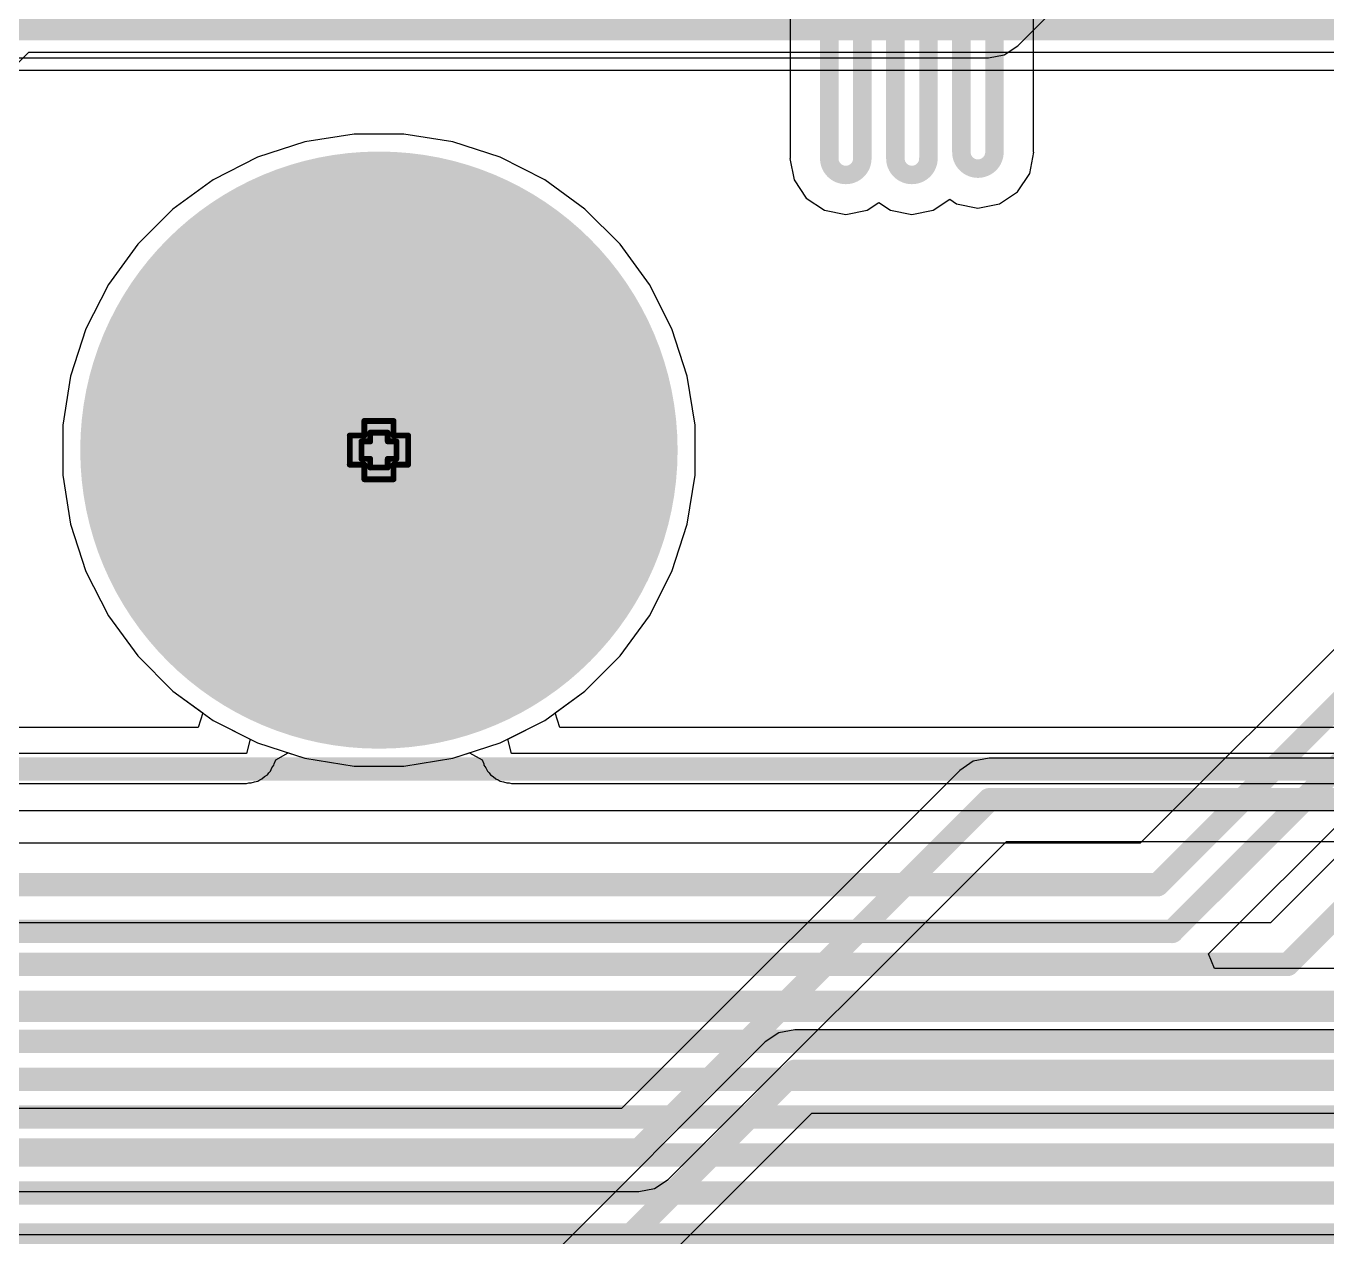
# Model space of a CAD drawing. Header units: inches. Extents: x 0 to 5271, y 0 to 5417.
# Drawn here: x 108.76 to 120.09, y 56.98 to 67.53 of the extents above; entities that cross this region are included whole.
import ezdxf

# ---------------------------------------------------------------- set-up
doc = ezdxf.new("R2010")
doc.units = ezdxf.units.IN
for name, color, linetype in [('Bottom Layer', 5, 'Continuous'), ('Bottom Solder', 6, 'Continuous'), ('Drill Drawing', 1, 'Continuous'), ('L2_GND1', 16, 'Continuous'), ('L3_SIG1', 76, 'Continuous'), ('L4_PWR', 90, 'Continuous'), ('L5_GND2', 156, 'Continuous'), ('L6_SIG2', 130, 'Continuous'), ('L7_GND3', 216, 'Continuous'), ('Multi-Layer', 9, 'Continuous'), ('Pad Holes', 156, 'Continuous'), ('Top Layer', 1, 'Continuous'), ('Top Solder', 216, 'Continuous')]:
    doc.layers.add(name, color=color, linetype=linetype)

# ---------------------------------------------------------------- blocks, each defined once
blk = doc.blocks.new('AS0B826_S78B_7H_23')
at = {"layer": 'Bottom Layer'}
h = blk.add_hatch(color=5, dxfattribs=at)
edge = h.paths.add_edge_path()
edge.add_arc((37.802, 9.789), 2.5, 0, 360)
at = {"layer": 'Bottom Solder'}
h = blk.add_hatch(color=6, dxfattribs=at)
edge = h.paths.add_edge_path()
edge.add_arc((37.802, 9.789), 2.602, 0, 360)
at = {"layer": 'L2_GND1'}
h = blk.add_hatch(color=16, dxfattribs=at)
edge = h.paths.add_edge_path()
edge.add_arc((37.802, 9.789), 2.5, 0, 360)
at = {"layer": 'L3_SIG1'}
h = blk.add_hatch(color=76, dxfattribs=at)
edge = h.paths.add_edge_path()
edge.add_arc((37.802, 9.789), 2.5, 0, 360)
at = {"layer": 'L4_PWR'}
h = blk.add_hatch(color=90, dxfattribs=at)
edge = h.paths.add_edge_path()
edge.add_arc((37.802, 9.789), 2.5, 0, 360)
at = {"layer": 'L5_GND2'}
h = blk.add_hatch(color=156, dxfattribs=at)
edge = h.paths.add_edge_path()
edge.add_arc((37.802, 9.789), 2.5, 0, 360)
at = {"layer": 'L6_SIG2'}
h = blk.add_hatch(color=130, dxfattribs=at)
edge = h.paths.add_edge_path()
edge.add_arc((37.802, 9.789), 2.5, 0, 360)
at = {"layer": 'L7_GND3'}
h = blk.add_hatch(color=216, dxfattribs=at)
edge = h.paths.add_edge_path()
edge.add_arc((37.802, 9.789), 2.5, 0, 360)
at = {"layer": 'Multi-Layer'}
h = blk.add_hatch(color=9, dxfattribs=at)
edge = h.paths.add_edge_path()
edge.add_arc((37.802, 9.789), 2.5, 0, 360)
at = {"layer": 'Pad Holes'}
h = blk.add_hatch(color=7, dxfattribs=at)
edge = h.paths.add_edge_path()
edge.add_arc((37.802, 9.789), 1.65, 0, 360)
at = {"layer": 'Top Layer'}
h = blk.add_hatch(color=1, dxfattribs=at)
edge = h.paths.add_edge_path()
edge.add_arc((37.802, 9.789), 2.5, 0, 360)
at = {"layer": 'Top Solder'}
h = blk.add_hatch(color=216, dxfattribs=at)
edge = h.paths.add_edge_path()
edge.add_arc((37.802, 9.789), 2.602, 0, 360)

msp = doc.modelspace()

# ---------------------------------------------------------------- linework, layer by layer
at = {"layer": 'Bottom Layer'}
for p, q in [((103.152, 61.669), (108.786, 67.303)), ((108.786, 67.303), (130.896, 67.303)), ((111.619, 66.588), (111.191, 66.52)), ((112.053, 66.588), (111.619, 66.588)), ((112.481, 66.52), (112.053, 66.588)), ((111.191, 66.52), (110.779, 66.386)), ((112.893, 66.386), (112.481, 66.52)), ((110.779, 66.386), (110.393, 66.189)), ((113.28, 66.189), (112.893, 66.386)), ((110.393, 66.189), (110.042, 65.935)), ((113.63, 65.935), (113.28, 66.189)), ((110.042, 65.935), (109.736, 65.628)), ((113.937, 65.628), (113.63, 65.935)), ((109.736, 65.628), (109.481, 65.277)), ((114.192, 65.277), (113.937, 65.628)), ((109.481, 65.277), (109.284, 64.891)), ((114.388, 64.891), (114.192, 65.277)), ((109.284, 64.891), (109.15, 64.479)), ((114.522, 64.479), (114.388, 64.891)), ((109.15, 64.479), (109.082, 64.051)), ((114.59, 64.051), (114.522, 64.479)), ((109.082, 64.051), (109.082, 63.617)), ((114.59, 63.617), (114.59, 64.051)), ((109.082, 63.617), (109.15, 63.189)), ((114.522, 63.189), (114.59, 63.617)), ((121.562, 63.502), (118.468, 60.408)), ((109.15, 63.189), (109.284, 62.777)), ((114.388, 62.777), (114.522, 63.189)), ((109.284, 62.777), (109.481, 62.391)), ((114.192, 62.391), (114.388, 62.777)), ((109.481, 62.391), (109.736, 62.04)), ((113.937, 62.04), (114.192, 62.391)), ((109.736, 62.04), (110.042, 61.733)), ((113.63, 61.733), (113.937, 62.04)), ((110.042, 61.733), (110.393, 61.479)), ((113.28, 61.479), (113.63, 61.733)), ((119.062, 59.443), (121.191, 61.572)), ((110.393, 61.479), (110.779, 61.282)), ((112.893, 61.282), (113.28, 61.479)), ((110.779, 61.282), (111.191, 61.148)), ((112.481, 61.148), (112.893, 61.282)), ((111.191, 61.148), (111.619, 61.08)), ((112.053, 61.08), (112.481, 61.148)), ((111.619, 61.08), (112.053, 61.08)), ((118.468, 60.408), (103.935, 60.408)), ((119.114, 59.316), (119.062, 59.443)), ((120.848, 59.316), (119.114, 59.316))]:
    msp.add_line(p, q, dxfattribs=at)
for points in [[(118.618, 60.046, 0.203, 0.203, 0), (121.818, 63.246, 0.203, 0.203, 0)], [(118.745, 59.639, 0.203, 0.203, 0), (121.412, 62.306, 0.203, 0.203, 0)], [(103.784, 60.046, 0.203, 0.203, 0), (118.618, 60.046, 0.203, 0.203, 0)], [(96.774, 59.639, 0.203, 0.203, 0), (118.745, 59.639, 0.203, 0.203, 0)], [(58.378, 58.953, 0.203, 0.203, 0), (131.444, 58.953, 0.203, 0.203, 0)], [(100.533, 58.349, 0.203, 0.203, 0), (139.569, 58.349, 0.203, 0.203, 0)], [(13.689, 56.461, 1.27, 1.27, 0), (127.853, 56.461, 1.27, 1.27, 0)]]:
    msp.add_lwpolyline(points, format="xyseb", dxfattribs=at)
for points in [[(118.567, 60.046, 0.102, 0.102, 1), (118.669, 60.046, 0.102, 0.102, 1)], [(118.567, 60.046, 0.102, 0.102, 1), (118.669, 60.046, 0.102, 0.102, 1)], [(118.694, 59.639, 0.102, 0.102, 1), (118.796, 59.639, 0.102, 0.102, 1)], [(118.694, 59.639, 0.102, 0.102, 1), (118.796, 59.639, 0.102, 0.102, 1)]]:
    msp.add_lwpolyline(points, format="xyseb", close=True, dxfattribs=at)
at = {"layer": 'Drill Drawing'}
for points in [[(111.709, 63.961, 0.0508, 0.0508, 0), (111.709, 64.088, 0.0508, 0.0508, 0)], [(111.709, 64.088, 0.0508, 0.0508, 0), (111.963, 64.088, 0.0508, 0.0508, 0)], [(111.963, 63.961, 0.0508, 0.0508, 0), (111.963, 64.088, 0.0508, 0.0508, 0)], [(111.582, 63.707, 0.0508, 0.0508, 0), (111.582, 63.961, 0.0508, 0.0508, 0)], [(111.582, 63.961, 0.0508, 0.0508, 0), (111.709, 63.961, 0.0508, 0.0508, 0)], [(111.684, 63.758, 0.0508, 0.0508, 0), (111.684, 63.91, 0.0508, 0.0508, 0)], [(111.684, 63.91, 0.0508, 0.0508, 0), (111.76, 63.91, 0.0508, 0.0508, 0)], [(111.76, 63.91, 0.0508, 0.0508, 0), (111.76, 63.986, 0.0508, 0.0508, 0)], [(111.76, 63.986, 0.0508, 0.0508, 0), (111.912, 63.986, 0.0508, 0.0508, 0)], [(111.912, 63.91, 0.0508, 0.0508, 0), (111.912, 63.986, 0.0508, 0.0508, 0)], [(111.912, 63.91, 0.0508, 0.0508, 0), (111.989, 63.91, 0.0508, 0.0508, 0)], [(111.963, 63.961, 0.0508, 0.0508, 0), (112.09, 63.961, 0.0508, 0.0508, 0)], [(111.989, 63.758, 0.0508, 0.0508, 0), (111.989, 63.91, 0.0508, 0.0508, 0)], [(112.09, 63.707, 0.0508, 0.0508, 0), (112.09, 63.961, 0.0508, 0.0508, 0)], [(111.582, 63.707, 0.0508, 0.0508, 0), (111.709, 63.707, 0.0508, 0.0508, 0)], [(111.684, 63.758, 0.0508, 0.0508, 0), (111.76, 63.758, 0.0508, 0.0508, 0)], [(111.709, 63.58, 0.0508, 0.0508, 0), (111.709, 63.707, 0.0508, 0.0508, 0)], [(111.76, 63.682, 0.0508, 0.0508, 0), (111.76, 63.758, 0.0508, 0.0508, 0)], [(111.76, 63.682, 0.0508, 0.0508, 0), (111.912, 63.682, 0.0508, 0.0508, 0)], [(111.912, 63.758, 0.0508, 0.0508, 0), (111.989, 63.758, 0.0508, 0.0508, 0)], [(111.912, 63.682, 0.0508, 0.0508, 0), (111.912, 63.758, 0.0508, 0.0508, 0)], [(111.963, 63.707, 0.0508, 0.0508, 0), (112.09, 63.707, 0.0508, 0.0508, 0)], [(111.963, 63.58, 0.0508, 0.0508, 0), (111.963, 63.707, 0.0508, 0.0508, 0)], [(111.709, 63.58, 0.0508, 0.0508, 0), (111.963, 63.58, 0.0508, 0.0508, 0)]]:
    msp.add_lwpolyline(points, format="xyseb", dxfattribs=at)
for points in [[(111.696, 64.088, 0.0254, 0.0254, 1), (111.722, 64.088, 0.0254, 0.0254, 1)], [(111.696, 64.088, 0.0254, 0.0254, 1), (111.722, 64.088, 0.0254, 0.0254, 1)], [(111.95, 64.088, 0.0254, 0.0254, 1), (111.976, 64.088, 0.0254, 0.0254, 1)], [(111.95, 64.088, 0.0254, 0.0254, 1), (111.976, 64.088, 0.0254, 0.0254, 1)], [(111.569, 63.961, 0.0254, 0.0254, 1), (111.595, 63.961, 0.0254, 0.0254, 1)], [(111.569, 63.961, 0.0254, 0.0254, 1), (111.595, 63.961, 0.0254, 0.0254, 1)], [(111.671, 63.91, 0.0254, 0.0254, 1), (111.696, 63.91, 0.0254, 0.0254, 1)], [(111.671, 63.91, 0.0254, 0.0254, 1), (111.696, 63.91, 0.0254, 0.0254, 1)], [(111.696, 63.961, 0.0254, 0.0254, 1), (111.722, 63.961, 0.0254, 0.0254, 1)], [(111.696, 63.961, 0.0254, 0.0254, 1), (111.722, 63.961, 0.0254, 0.0254, 1)], [(111.747, 63.986, 0.0254, 0.0254, 1), (111.773, 63.986, 0.0254, 0.0254, 1)], [(111.747, 63.986, 0.0254, 0.0254, 1), (111.773, 63.986, 0.0254, 0.0254, 1)], [(111.747, 63.91, 0.0254, 0.0254, 1), (111.773, 63.91, 0.0254, 0.0254, 1)], [(111.747, 63.91, 0.0254, 0.0254, 1), (111.773, 63.91, 0.0254, 0.0254, 1)], [(111.9, 63.986, 0.0254, 0.0254, 1), (111.925, 63.986, 0.0254, 0.0254, 1)], [(111.9, 63.986, 0.0254, 0.0254, 1), (111.925, 63.986, 0.0254, 0.0254, 1)], [(111.9, 63.91, 0.0254, 0.0254, 1), (111.925, 63.91, 0.0254, 0.0254, 1)], [(111.9, 63.91, 0.0254, 0.0254, 1), (111.925, 63.91, 0.0254, 0.0254, 1)], [(111.95, 63.961, 0.0254, 0.0254, 1), (111.976, 63.961, 0.0254, 0.0254, 1)], [(111.95, 63.961, 0.0254, 0.0254, 1), (111.976, 63.961, 0.0254, 0.0254, 1)], [(111.976, 63.91, 0.0254, 0.0254, 1), (112.001, 63.91, 0.0254, 0.0254, 1)], [(111.976, 63.91, 0.0254, 0.0254, 1), (112.001, 63.91, 0.0254, 0.0254, 1)], [(112.077, 63.961, 0.0254, 0.0254, 1), (112.103, 63.961, 0.0254, 0.0254, 1)], [(112.077, 63.961, 0.0254, 0.0254, 1), (112.103, 63.961, 0.0254, 0.0254, 1)], [(111.569, 63.707, 0.0254, 0.0254, 1), (111.595, 63.707, 0.0254, 0.0254, 1)], [(111.569, 63.707, 0.0254, 0.0254, 1), (111.595, 63.707, 0.0254, 0.0254, 1)], [(111.671, 63.758, 0.0254, 0.0254, 1), (111.696, 63.758, 0.0254, 0.0254, 1)], [(111.671, 63.758, 0.0254, 0.0254, 1), (111.696, 63.758, 0.0254, 0.0254, 1)], [(111.696, 63.707, 0.0254, 0.0254, 1), (111.722, 63.707, 0.0254, 0.0254, 1)], [(111.696, 63.707, 0.0254, 0.0254, 1), (111.722, 63.707, 0.0254, 0.0254, 1)], [(111.747, 63.758, 0.0254, 0.0254, 1), (111.773, 63.758, 0.0254, 0.0254, 1)], [(111.747, 63.758, 0.0254, 0.0254, 1), (111.773, 63.758, 0.0254, 0.0254, 1)], [(111.747, 63.682, 0.0254, 0.0254, 1), (111.773, 63.682, 0.0254, 0.0254, 1)], [(111.747, 63.682, 0.0254, 0.0254, 1), (111.773, 63.682, 0.0254, 0.0254, 1)], [(111.9, 63.758, 0.0254, 0.0254, 1), (111.925, 63.758, 0.0254, 0.0254, 1)], [(111.9, 63.758, 0.0254, 0.0254, 1), (111.925, 63.758, 0.0254, 0.0254, 1)], [(111.9, 63.682, 0.0254, 0.0254, 1), (111.925, 63.682, 0.0254, 0.0254, 1)], [(111.9, 63.682, 0.0254, 0.0254, 1), (111.925, 63.682, 0.0254, 0.0254, 1)], [(111.95, 63.707, 0.0254, 0.0254, 1), (111.976, 63.707, 0.0254, 0.0254, 1)], [(111.95, 63.707, 0.0254, 0.0254, 1), (111.976, 63.707, 0.0254, 0.0254, 1)], [(111.976, 63.758, 0.0254, 0.0254, 1), (112.001, 63.758, 0.0254, 0.0254, 1)], [(111.976, 63.758, 0.0254, 0.0254, 1), (112.001, 63.758, 0.0254, 0.0254, 1)], [(112.077, 63.707, 0.0254, 0.0254, 1), (112.103, 63.707, 0.0254, 0.0254, 1)], [(112.077, 63.707, 0.0254, 0.0254, 1), (112.103, 63.707, 0.0254, 0.0254, 1)], [(111.696, 63.58, 0.0254, 0.0254, 1), (111.722, 63.58, 0.0254, 0.0254, 1)], [(111.696, 63.58, 0.0254, 0.0254, 1), (111.722, 63.58, 0.0254, 0.0254, 1)], [(111.95, 63.58, 0.0254, 0.0254, 1), (111.976, 63.58, 0.0254, 0.0254, 1)], [(111.95, 63.58, 0.0254, 0.0254, 1), (111.976, 63.58, 0.0254, 0.0254, 1)]]:
    msp.add_lwpolyline(points, format="xyseb", close=True, dxfattribs=at)
at = {"layer": 'L2_GND1'}
for p, q in [((111.619, 66.588), (111.191, 66.52)), ((112.053, 66.588), (111.619, 66.588)), ((112.481, 66.52), (112.053, 66.588)), ((111.191, 66.52), (110.779, 66.386)), ((112.893, 66.386), (112.481, 66.52)), ((110.779, 66.386), (110.393, 66.189)), ((113.28, 66.189), (112.893, 66.386)), ((110.393, 66.189), (110.042, 65.935)), ((113.63, 65.935), (113.28, 66.189)), ((110.042, 65.935), (109.736, 65.628)), ((113.937, 65.628), (113.63, 65.935)), ((109.736, 65.628), (109.481, 65.277)), ((114.192, 65.277), (113.937, 65.628)), ((109.481, 65.277), (109.284, 64.891)), ((114.388, 64.891), (114.192, 65.277)), ((109.284, 64.891), (109.15, 64.479)), ((114.522, 64.479), (114.388, 64.891)), ((109.15, 64.479), (109.082, 64.051)), ((114.59, 64.051), (114.522, 64.479)), ((109.082, 64.051), (109.082, 63.617)), ((114.59, 63.617), (114.59, 64.051)), ((109.082, 63.617), (109.15, 63.189)), ((114.522, 63.189), (114.59, 63.617)), ((109.15, 63.189), (109.284, 62.777)), ((114.388, 62.777), (114.522, 63.189)), ((109.284, 62.777), (109.481, 62.391)), ((114.192, 62.391), (114.388, 62.777)), ((109.481, 62.391), (109.736, 62.04)), ((113.937, 62.04), (114.192, 62.391)), ((109.736, 62.04), (110.042, 61.733)), ((113.63, 61.733), (113.937, 62.04)), ((110.042, 61.733), (110.393, 61.479)), ((113.28, 61.479), (113.63, 61.733)), ((110.393, 61.479), (110.779, 61.282)), ((112.893, 61.282), (113.28, 61.479)), ((110.779, 61.282), (111.191, 61.148)), ((112.481, 61.148), (112.893, 61.282)), ((111.191, 61.148), (111.619, 61.08)), ((112.053, 61.08), (112.481, 61.148)), ((111.619, 61.08), (112.053, 61.08)), ((115.319, 58.755), (115.201, 58.676)), ((115.458, 58.783), (115.319, 58.755)), ((135.352, 58.783), (115.458, 58.783)), ((115.201, 58.676), (103.751, 47.226)), ((115.201, 58.676), (115.201, 58.676)), ((104.157, 46.607), (115.608, 58.057)), ((115.608, 58.057), (135.479, 58.057))]:
    msp.add_line(p, q, dxfattribs=at)
for points in [[(103.901, 46.863, 0.203, 0.203, 0), (115.458, 58.42, 0.203, 0.203, 0)], [(115.458, 58.42, 0.203, 0.203, 0), (141.224, 58.42, 0.203, 0.203, 0)]]:
    msp.add_lwpolyline(points, format="xyseb", dxfattribs=at)
msp.add_lwpolyline([(115.407, 58.42, 0.102, 0.102, 1), (115.509, 58.42, 0.102, 0.102, 1)], format="xyseb", close=True, dxfattribs=at)
msp.add_lwpolyline([(115.407, 58.42, 0.102, 0.102, 1), (115.509, 58.42, 0.102, 0.102, 1)], format="xyseb", close=True, dxfattribs=at)
at = {"layer": 'L3_SIG1'}
for p, q in [((111.619, 66.588), (111.191, 66.52)), ((112.053, 66.588), (111.619, 66.588)), ((112.481, 66.52), (112.053, 66.588)), ((111.191, 66.52), (110.779, 66.386)), ((112.893, 66.386), (112.481, 66.52)), ((110.779, 66.386), (110.393, 66.189)), ((113.28, 66.189), (112.893, 66.386)), ((110.393, 66.189), (110.042, 65.935)), ((113.63, 65.935), (113.28, 66.189)), ((110.042, 65.935), (109.736, 65.628)), ((113.937, 65.628), (113.63, 65.935)), ((109.736, 65.628), (109.481, 65.277)), ((114.192, 65.277), (113.937, 65.628)), ((109.481, 65.277), (109.284, 64.891)), ((114.388, 64.891), (114.192, 65.277)), ((109.284, 64.891), (109.15, 64.479)), ((114.522, 64.479), (114.388, 64.891)), ((109.15, 64.479), (109.082, 64.051)), ((114.59, 64.051), (114.522, 64.479)), ((109.082, 64.051), (109.082, 63.617)), ((114.59, 63.617), (114.59, 64.051)), ((109.082, 63.617), (109.15, 63.189)), ((114.522, 63.189), (114.59, 63.617)), ((109.15, 63.189), (109.284, 62.777)), ((114.388, 62.777), (114.522, 63.189)), ((109.284, 62.777), (109.481, 62.391)), ((114.192, 62.391), (114.388, 62.777)), ((109.481, 62.391), (109.736, 62.04)), ((113.937, 62.04), (114.192, 62.391)), ((109.736, 62.04), (110.042, 61.733)), ((113.63, 61.733), (113.937, 62.04)), ((110.042, 61.733), (110.393, 61.479)), ((113.28, 61.479), (113.63, 61.733)), ((110.393, 61.479), (110.779, 61.282)), ((112.893, 61.282), (113.28, 61.479)), ((110.779, 61.282), (111.191, 61.148)), ((112.481, 61.148), (112.893, 61.282)), ((111.191, 61.148), (111.619, 61.08)), ((112.053, 61.08), (112.481, 61.148)), ((111.619, 61.08), (112.053, 61.08))]:
    msp.add_line(p, q, dxfattribs=at)
at = {"layer": 'L4_PWR'}
for p, q in [((111.619, 66.588), (111.191, 66.52)), ((112.053, 66.588), (111.619, 66.588)), ((112.481, 66.52), (112.053, 66.588)), ((111.191, 66.52), (110.779, 66.386)), ((112.893, 66.386), (112.481, 66.52)), ((110.779, 66.386), (110.393, 66.189)), ((113.28, 66.189), (112.893, 66.386)), ((110.393, 66.189), (110.042, 65.935)), ((113.63, 65.935), (113.28, 66.189)), ((110.042, 65.935), (109.736, 65.628)), ((113.937, 65.628), (113.63, 65.935)), ((109.736, 65.628), (109.481, 65.277)), ((114.192, 65.277), (113.937, 65.628)), ((109.481, 65.277), (109.284, 64.891)), ((114.388, 64.891), (114.192, 65.277)), ((109.284, 64.891), (109.15, 64.479)), ((114.522, 64.479), (114.388, 64.891)), ((109.15, 64.479), (109.082, 64.051)), ((114.59, 64.051), (114.522, 64.479)), ((109.082, 64.051), (109.082, 63.617)), ((114.59, 63.617), (114.59, 64.051)), ((109.082, 63.617), (109.15, 63.189)), ((114.522, 63.189), (114.59, 63.617)), ((109.15, 63.189), (109.284, 62.777)), ((114.388, 62.777), (114.522, 63.189)), ((109.284, 62.777), (109.481, 62.391)), ((114.192, 62.391), (114.388, 62.777)), ((109.481, 62.391), (109.736, 62.04)), ((113.937, 62.04), (114.192, 62.391)), ((109.736, 62.04), (110.042, 61.733)), ((113.63, 61.733), (113.937, 62.04)), ((110.042, 61.733), (110.393, 61.479)), ((113.28, 61.479), (113.63, 61.733)), ((110.393, 61.479), (110.713, 61.316)), ((112.96, 61.316), (113.28, 61.479)), ((110.713, 61.316), (110.682, 61.189)), ((112.99, 61.189), (112.96, 61.316)), ((110.682, 61.189), (69.098, 61.189)), ((110.904, 61.064), (110.921, 61.089)), ((110.921, 61.089), (110.924, 61.101)), ((110.924, 61.101), (110.938, 61.134)), ((110.938, 61.134), (111.046, 61.195)), ((111.046, 61.195), (111.191, 61.148)), ((111.191, 61.148), (111.619, 61.08)), ((112.053, 61.08), (112.481, 61.148)), ((112.481, 61.148), (112.626, 61.195)), ((112.626, 61.195), (112.735, 61.134)), ((112.735, 61.134), (112.749, 61.101)), ((112.749, 61.101), (112.751, 61.089)), ((112.751, 61.089), (112.768, 61.064)), ((121.275, 61.189), (112.99, 61.189)), ((110.817, 60.968), (110.84, 60.989)), ((110.84, 60.989), (110.865, 61.005)), ((110.865, 61.005), (110.877, 61.022)), ((110.877, 61.022), (110.892, 61.036)), ((110.892, 61.036), (110.904, 61.064)), ((111.619, 61.08), (112.053, 61.08)), ((112.768, 61.064), (112.781, 61.036)), ((112.781, 61.036), (112.796, 61.022)), ((112.796, 61.022), (112.807, 61.005)), ((112.807, 61.005), (112.832, 60.989)), ((112.832, 60.989), (112.855, 60.968)), ((95.075, 60.93), (110.682, 60.93)), ((110.682, 60.93), (110.702, 60.934)), ((110.702, 60.934), (110.723, 60.933)), ((110.723, 60.933), (110.751, 60.943)), ((110.751, 60.943), (110.781, 60.949)), ((110.781, 60.949), (110.798, 60.961)), ((110.798, 60.961), (110.817, 60.968)), ((112.855, 60.968), (112.874, 60.961)), ((112.874, 60.961), (112.891, 60.949)), ((112.891, 60.949), (112.921, 60.943)), ((112.921, 60.943), (112.95, 60.933)), ((112.95, 60.933), (112.97, 60.934)), ((112.97, 60.934), (112.99, 60.93)), ((112.99, 60.93), (121.275, 60.93))]:
    msp.add_line(p, q, dxfattribs=at)
at = {"layer": 'L5_GND2'}
for p, q in [((117.401, 67.358), (119.491, 69.448)), ((117.284, 67.28), (117.401, 67.358)), ((101.024, 67.252), (117.145, 67.252)), ((117.145, 67.252), (117.284, 67.28)), ((117.145, 67.252), (117.145, 67.252)), ((111.619, 66.588), (111.191, 66.52)), ((112.053, 66.588), (111.619, 66.588)), ((112.481, 66.52), (112.053, 66.588)), ((111.191, 66.52), (110.779, 66.386)), ((112.893, 66.386), (112.481, 66.52)), ((110.779, 66.386), (110.393, 66.189)), ((113.28, 66.189), (112.893, 66.386)), ((110.393, 66.189), (110.042, 65.935)), ((113.63, 65.935), (113.28, 66.189)), ((110.042, 65.935), (109.736, 65.628)), ((113.937, 65.628), (113.63, 65.935)), ((109.736, 65.628), (109.481, 65.277)), ((114.192, 65.277), (113.937, 65.628)), ((109.481, 65.277), (109.284, 64.891)), ((114.388, 64.891), (114.192, 65.277)), ((109.284, 64.891), (109.15, 64.479)), ((114.522, 64.479), (114.388, 64.891)), ((109.15, 64.479), (109.082, 64.051)), ((114.59, 64.051), (114.522, 64.479)), ((109.082, 64.051), (109.082, 63.617)), ((114.59, 63.617), (114.59, 64.051)), ((109.082, 63.617), (109.15, 63.189)), ((114.522, 63.189), (114.59, 63.617)), ((109.15, 63.189), (109.284, 62.777)), ((114.388, 62.777), (114.522, 63.189)), ((109.284, 62.777), (109.481, 62.391)), ((114.192, 62.391), (114.388, 62.777)), ((109.481, 62.391), (109.736, 62.04)), ((113.937, 62.04), (114.192, 62.391)), ((109.736, 62.04), (110.042, 61.733)), ((113.63, 61.733), (113.937, 62.04)), ((110.042, 61.733), (110.393, 61.479)), ((113.28, 61.479), (113.63, 61.733)), ((110.393, 61.479), (110.779, 61.282)), ((112.893, 61.282), (113.28, 61.479)), ((121.318, 61.43), (119.602, 59.715)), ((110.779, 61.282), (111.191, 61.148)), ((112.481, 61.148), (112.893, 61.282)), ((111.191, 61.148), (111.619, 61.08)), ((112.053, 61.08), (112.481, 61.148)), ((111.619, 61.08), (112.053, 61.08)), ((119.602, 59.715), (108.396, 59.715)), ((107.435, 56.998), (136.307, 56.998))]:
    msp.add_line(p, q, dxfattribs=at)
for points in [[(117.145, 67.615, 0.203, 0.203, 0), (119.532, 70.002, 0.203, 0.203, 0)], [(95.532, 67.615, 0.203, 0.203, 0), (117.145, 67.615, 0.203, 0.203, 0)], [(119.753, 59.352, 0.203, 0.203, 0), (121.872, 61.472, 0.203, 0.203, 0)], [(108.246, 59.352, 0.203, 0.203, 0), (119.753, 59.352, 0.203, 0.203, 0)], [(108.109, 59.022, 0.203, 0.203, 0), (135.606, 59.022, 0.203, 0.203, 0)], [(107.983, 58.681, 0.203, 0.203, 0), (135.733, 58.681, 0.203, 0.203, 0)], [(107.846, 58.351, 0.203, 0.203, 0), (135.869, 58.351, 0.203, 0.203, 0)], [(107.709, 58.021, 0.203, 0.203, 0), (136.033, 58.021, 0.203, 0.203, 0)], [(107.572, 57.691, 0.203, 0.203, 0), (136.17, 57.691, 0.203, 0.203, 0)], [(107.435, 57.361, 0.203, 0.203, 0), (136.307, 57.361, 0.203, 0.203, 0)]]:
    msp.add_lwpolyline(points, format="xyseb", dxfattribs=at)
for points in [[(117.094, 67.615, 0.102, 0.102, 1), (117.196, 67.615, 0.102, 0.102, 1)], [(117.094, 67.615, 0.102, 0.102, 1), (117.196, 67.615, 0.102, 0.102, 1)], [(119.702, 59.352, 0.102, 0.102, 1), (119.803, 59.352, 0.102, 0.102, 1)], [(119.702, 59.352, 0.102, 0.102, 1), (119.803, 59.352, 0.102, 0.102, 1)]]:
    msp.add_lwpolyline(points, format="xyseb", close=True, dxfattribs=at)
at = {"layer": 'L6_SIG2'}
for p, q in [((115.418, 67.641), (115.418, 66.376)), ((117.539, 66.431), (117.539, 67.641)), ((111.619, 66.588), (111.191, 66.52)), ((112.053, 66.588), (111.619, 66.588)), ((112.481, 66.52), (112.053, 66.588)), ((111.191, 66.52), (110.779, 66.386)), ((112.893, 66.386), (112.481, 66.52)), ((117.505, 66.244), (117.542, 66.431)), ((117.542, 66.431), (117.539, 66.431)), ((110.779, 66.386), (110.393, 66.189)), ((113.28, 66.189), (112.893, 66.386)), ((115.418, 66.376), (115.416, 66.376)), ((115.416, 66.376), (115.453, 66.189)), ((110.393, 66.189), (110.042, 65.935)), ((113.63, 65.935), (113.28, 66.189)), ((115.453, 66.189), (115.558, 66.031)), ((117.399, 66.086), (117.505, 66.244)), ((117.241, 65.981), (117.399, 66.086)), ((115.558, 66.031), (115.717, 65.925)), ((116.09, 65.925), (116.191, 65.993)), ((116.191, 65.993), (116.292, 65.925)), ((116.665, 65.925), (116.808, 66.021)), ((116.808, 66.021), (116.868, 65.981)), ((116.868, 65.981), (117.054, 65.943)), ((117.054, 65.943), (117.241, 65.981)), ((110.042, 65.935), (109.736, 65.628)), ((113.937, 65.628), (113.63, 65.935)), ((115.717, 65.925), (115.903, 65.888)), ((115.903, 65.888), (116.09, 65.925)), ((116.292, 65.925), (116.479, 65.888)), ((116.479, 65.888), (116.665, 65.925)), ((109.736, 65.628), (109.481, 65.277)), ((114.192, 65.277), (113.937, 65.628)), ((109.481, 65.277), (109.284, 64.891)), ((114.388, 64.891), (114.192, 65.277)), ((109.284, 64.891), (109.15, 64.479)), ((114.522, 64.479), (114.388, 64.891)), ((109.15, 64.479), (109.082, 64.051)), ((114.59, 64.051), (114.522, 64.479)), ((109.082, 64.051), (109.082, 63.617)), ((114.59, 63.617), (114.59, 64.051)), ((109.082, 63.617), (109.15, 63.189)), ((114.522, 63.189), (114.59, 63.617)), ((109.15, 63.189), (109.284, 62.777)), ((114.388, 62.777), (114.522, 63.189)), ((109.284, 62.777), (109.481, 62.391)), ((114.192, 62.391), (114.388, 62.777)), ((109.481, 62.391), (109.736, 62.04)), ((113.937, 62.04), (114.192, 62.391)), ((109.736, 62.04), (110.042, 61.733)), ((113.63, 61.733), (113.937, 62.04)), ((110.042, 61.733), (110.393, 61.479)), ((113.28, 61.479), (113.63, 61.733)), ((110.393, 61.479), (110.779, 61.282)), ((112.893, 61.282), (113.28, 61.479)), ((110.779, 61.282), (111.191, 61.148)), ((112.481, 61.148), (112.893, 61.282)), ((111.191, 61.148), (111.619, 61.08)), ((112.053, 61.08), (112.481, 61.148)), ((111.619, 61.08), (112.053, 61.08))]:
    msp.add_line(p, q, dxfattribs=at)
for points in [[(116.047, 66.376, 0.161, 0.161, 0), (116.047, 68.092, 0.161, 0.161, 0)], [(116.335, 66.376, 0.161, 0.161, 0), (116.335, 68.092, 0.161, 0.161, 0)], [(116.623, 66.376, 0.161, 0.161, 0), (116.623, 68.092, 0.161, 0.161, 0)], [(116.91, 66.431, 0.161, 0.161, 0), (116.91, 68.092, 0.161, 0.161, 0)], [(115.759, 66.376, 0.161, 0.161, 0), (115.759, 67.821, 0.161, 0.161, 0)], [(117.198, 66.431, 0.161, 0.161, 0), (117.198, 67.821, 0.161, 0.161, 0)], [(116.047, 66.376, 0.161, 0.161, -1), (115.759, 66.376, 0.161, 0.161, 0)], [(116.623, 66.376, 0.161, 0.161, -1), (116.335, 66.376, 0.161, 0.161, 0)], [(117.198, 66.431, 0.161, 0.161, -1), (116.91, 66.431, 0.161, 0.161, 0)]]:
    msp.add_lwpolyline(points, format="xyseb", dxfattribs=at)
for points in [[(115.719, 66.376, 0.0804, 0.0804, 1), (115.799, 66.376, 0.0804, 0.0804, 1)], [(115.719, 66.376, 0.0804, 0.0804, 1), (115.799, 66.376, 0.0804, 0.0804, 1)], [(116.007, 66.376, 0.0804, 0.0804, 1), (116.087, 66.376, 0.0804, 0.0804, 1)], [(116.007, 66.376, 0.0804, 0.0804, 1), (116.087, 66.376, 0.0804, 0.0804, 1)], [(116.295, 66.376, 0.0804, 0.0804, 1), (116.375, 66.376, 0.0804, 0.0804, 1)], [(116.295, 66.376, 0.0804, 0.0804, 1), (116.375, 66.376, 0.0804, 0.0804, 1)], [(116.582, 66.376, 0.0804, 0.0804, 1), (116.663, 66.376, 0.0804, 0.0804, 1)], [(116.582, 66.376, 0.0804, 0.0804, 1), (116.663, 66.376, 0.0804, 0.0804, 1)], [(116.87, 66.431, 0.0804, 0.0804, 1), (116.951, 66.431, 0.0804, 0.0804, 1)], [(116.87, 66.431, 0.0804, 0.0804, 1), (116.951, 66.431, 0.0804, 0.0804, 1)], [(117.158, 66.431, 0.0804, 0.0804, 1), (117.238, 66.431, 0.0804, 0.0804, 1)], [(117.158, 66.431, 0.0804, 0.0804, 1), (117.238, 66.431, 0.0804, 0.0804, 1)]]:
    msp.add_lwpolyline(points, format="xyseb", close=True, dxfattribs=at)
at = {"layer": 'L7_GND3'}
for p, q in [((105.606, 67.146), (125.596, 67.146)), ((111.619, 66.588), (111.191, 66.52)), ((112.053, 66.588), (111.619, 66.588)), ((112.481, 66.52), (112.053, 66.588)), ((111.191, 66.52), (110.779, 66.386)), ((112.893, 66.386), (112.481, 66.52)), ((110.779, 66.386), (110.393, 66.189)), ((113.28, 66.189), (112.893, 66.386)), ((110.393, 66.189), (110.042, 65.935)), ((113.63, 65.935), (113.28, 66.189)), ((110.042, 65.935), (109.736, 65.628)), ((113.937, 65.628), (113.63, 65.935)), ((109.736, 65.628), (109.481, 65.277)), ((114.192, 65.277), (113.937, 65.628)), ((109.481, 65.277), (109.284, 64.891)), ((114.388, 64.891), (114.192, 65.277)), ((109.284, 64.891), (109.15, 64.479)), ((114.522, 64.479), (114.388, 64.891)), ((109.15, 64.479), (109.082, 64.051)), ((114.59, 64.051), (114.522, 64.479)), ((109.082, 64.051), (109.082, 63.617)), ((114.59, 63.617), (114.59, 64.051)), ((109.082, 63.617), (109.15, 63.189)), ((114.522, 63.189), (114.59, 63.617)), ((109.15, 63.189), (109.284, 62.777)), ((114.388, 62.777), (114.522, 63.189)), ((109.284, 62.777), (109.481, 62.391)), ((114.192, 62.391), (114.388, 62.777)), ((109.481, 62.391), (109.736, 62.04)), ((113.937, 62.04), (114.192, 62.391)), ((109.736, 62.04), (110.042, 61.733)), ((113.63, 61.733), (113.937, 62.04)), ((110.042, 61.733), (110.302, 61.544)), ((113.37, 61.544), (113.63, 61.733)), ((110.302, 61.544), (110.261, 61.417)), ((113.411, 61.417), (113.37, 61.544)), ((110.261, 61.417), (78.973, 61.417)), ((120.352, 61.417), (113.411, 61.417)), ((95.204, 60.692), (120.502, 60.692))]:
    msp.add_line(p, q, dxfattribs=at)
for points in [[(105.456, 67.508, 0.203, 0.203, 0), (125.83, 67.508, 0.203, 0.203, 0)], [(78.822, 61.055, 0.203, 0.203, 0), (120.502, 61.055, 0.203, 0.203, 0)]]:
    msp.add_lwpolyline(points, format="xyseb", dxfattribs=at)
at = {"layer": 'Top Layer'}
for p, q in [((111.619, 66.588), (111.191, 66.52)), ((112.053, 66.588), (111.619, 66.588)), ((112.481, 66.52), (112.053, 66.588)), ((111.191, 66.52), (110.779, 66.386)), ((112.893, 66.386), (112.481, 66.52)), ((110.779, 66.386), (110.393, 66.189)), ((113.28, 66.189), (112.893, 66.386)), ((110.393, 66.189), (110.042, 65.935)), ((113.63, 65.935), (113.28, 66.189)), ((110.042, 65.935), (109.736, 65.628)), ((113.937, 65.628), (113.63, 65.935)), ((109.736, 65.628), (109.481, 65.277)), ((114.192, 65.277), (113.937, 65.628)), ((109.481, 65.277), (109.284, 64.891)), ((114.388, 64.891), (114.192, 65.277)), ((109.284, 64.891), (109.15, 64.479)), ((114.522, 64.479), (114.388, 64.891)), ((109.15, 64.479), (109.082, 64.051)), ((114.59, 64.051), (114.522, 64.479)), ((109.082, 64.051), (109.082, 63.617)), ((114.59, 63.617), (114.59, 64.051)), ((109.082, 63.617), (109.15, 63.189)), ((114.522, 63.189), (114.59, 63.617)), ((109.15, 63.189), (109.284, 62.777)), ((114.388, 62.777), (114.522, 63.189)), ((109.284, 62.777), (109.481, 62.391)), ((114.192, 62.391), (114.388, 62.777)), ((109.481, 62.391), (109.736, 62.04)), ((113.937, 62.04), (114.192, 62.391)), ((109.736, 62.04), (110.042, 61.733)), ((113.63, 61.733), (113.937, 62.04)), ((110.042, 61.733), (110.393, 61.479)), ((113.28, 61.479), (113.63, 61.733)), ((110.393, 61.479), (110.779, 61.282)), ((112.893, 61.282), (113.28, 61.479)), ((110.779, 61.282), (111.191, 61.148)), ((112.481, 61.148), (112.893, 61.282)), ((111.191, 61.148), (111.619, 61.08)), ((112.053, 61.08), (112.481, 61.148)), ((117.013, 61.122), (116.896, 61.043)), ((117.152, 61.149), (117.013, 61.122)), ((121.268, 61.149), (117.152, 61.149)), ((117.152, 61.149), (117.152, 61.149)), ((111.619, 61.08), (112.053, 61.08)), ((116.896, 61.043), (113.949, 58.097)), ((114.356, 57.478), (117.302, 60.424)), ((117.302, 60.424), (121.028, 60.424)), ((113.949, 58.097), (104.048, 58.097)), ((114.238, 57.399), (114.356, 57.478)), ((104.048, 57.372), (114.1, 57.372)), ((114.1, 57.372), (114.238, 57.399)), ((114.1, 57.372), (114.1, 57.372))]:
    msp.add_line(p, q, dxfattribs=at)
for points in [[(114.1, 57.734, 0.203, 0.203, 0), (117.152, 60.787, 0.203, 0.203, 0)], [(117.152, 60.787, 0.203, 0.203, 0), (131.142, 60.787, 0.203, 0.203, 0)], [(103.627, 57.734, 0.203, 0.203, 0), (114.1, 57.734, 0.203, 0.203, 0)]]:
    msp.add_lwpolyline(points, format="xyseb", dxfattribs=at)
for points in [[(117.101, 60.787, 0.102, 0.102, 1), (117.203, 60.787, 0.102, 0.102, 1)], [(117.101, 60.787, 0.102, 0.102, 1), (117.203, 60.787, 0.102, 0.102, 1)], [(114.049, 57.734, 0.102, 0.102, 1), (114.15, 57.734, 0.102, 0.102, 1)], [(114.049, 57.734, 0.102, 0.102, 1), (114.15, 57.734, 0.102, 0.102, 1)]]:
    msp.add_lwpolyline(points, format="xyseb", close=True, dxfattribs=at)

# ---------------------------------------------------------------- block references
msp.add_blockref('AS0B826_S78B_7H_23', (74.034, 54.045))

doc.saveas('drawing.dxf')
